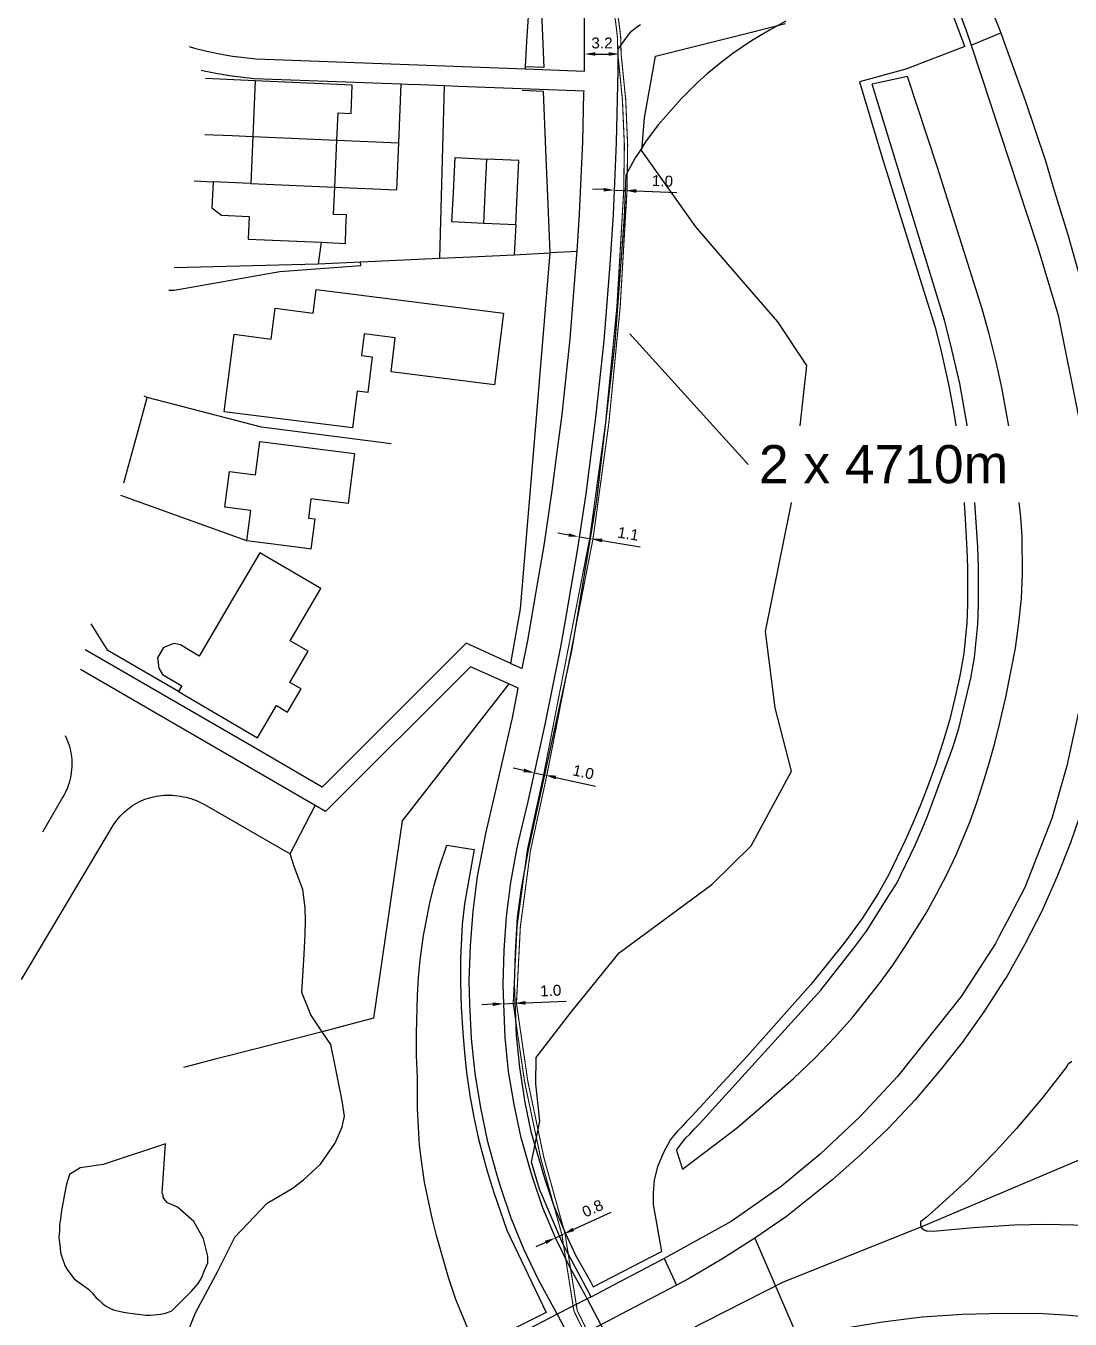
# Model space of a CAD drawing. Header units: millimetres. Extents: x 111502 to 977541, y 8702 to 1044108.
# Drawn here: x 489544 to 489639.7, y 238763.2 to 238881.8 of the extents above; entities that cross this region are included whole.
import ezdxf
from ezdxf import colors
from ezdxf.entities.mleader import LeaderData, LeaderLine
from ezdxf.math import Vec2, Vec3

# ---------------------------------------------------------------- set-up
doc = ezdxf.new("R2010")
doc.units = ezdxf.units.MM
doc.header["$LTSCALE"] = 0.25
doc.linetypes.add('DASHED2', pattern=[9.525, 6.35, -3.175])
for name, color, linetype in [('00 Text', 7, 'Continuous'), ('E HVSS As Laid Dimensions', 30, 'Continuous'), ('E HVSS As Laid HV', 10, 'Continuous'), ('X HVSS Site Background', 8, 'Continuous')]:
    doc.layers.add(name, color=color, linetype=linetype)
doc.styles.add('Arial', font='arial.ttf')
doc.dimstyles.new('HVSS AsLaid', dxfattribs={"dimtxt": 1, "dimasz": 1, "dimexe": 0, "dimexo": 0, "dimgap": 0.5, "dimtad": 1, "dimdec": 1, "dimzin": 1, "dimdsep": 46, "dimtxsty": 'Arial', "dimcen": 0.09, "dimadec": 0, "dimazin": 0, "dimtfac": 1, "dimtdec": 1, "dimtmove": 0, "dimatfit": 3, "dimfxl": 1, "dimtolj": 1, "dimtzin": 0, "dimarcsym": 0})

# ---------------------------------------------------------------- blocks, each defined once
blk = doc.blocks.new('OS MAP 060722')
at = {"layer": 'X HVSS Site Background'}
for points in [[(779.21, -248.47), (784.62, -248.67), (784.62, -248.61), (784.63, -248.47), (784.62, -243.51)], [(812.97, -223.21), (813.42, -224.11), (815.97, -229.41), (817.52, -232.69), (818.47, -234.71), (818.79, -235.46), (820.77, -240.11), (820.92, -240.46), (822.77, -245.16)], [(780.11, -229.51), (780.89, -248.33), (779.22, -248.27)], [(779.22, -248.27), (779.35, -245.97), (779.49, -243.68)], [(819.47, -246.41), (816.27, -237.81)], [(803.07, -244.11), (801.57, -244.91), (799.92, -245.91), (798.22, -247.06), (797.17, -247.86), (795.87, -248.91), (794.97, -249.71), (793.47, -251.21), (791.37, -253.61), (790.22, -255.16), (789.62, -256.11), (789.27, -256.61), (788.42, -258.21), (788.27, -262.06), (787.42, -273.51), (785.72, -287.96), (783.47, -301.66), (779.42, -320.21), (778.82, -323.61), (778.47, -326.26), (778.27, -329.46), (778.17, -332.41), (778.37, -337.06), (778.67, -340.01), (779.17, -343.21), (779.72, -345.86), (780.97, -350.16), (781.77, -352.61), (782.87, -355.21), (783.82, -357.26), (785.17, -359.61), (785.42, -360.11), (791.67, -356.86)], [(785.23, -361.02), (782.65, -356.17), (780.49, -351.17), (779.77, -348.69), (780.54, -344.92), (780.16, -341.51), (780.19, -339.09), (783.37, -334.96), (787.8, -329.48), (796.29, -323.24), (799.91, -319.68), (803.6, -312.84), (802.1, -307.04), (801.22, -300.03), (802.43, -293.99), (803.86, -286.89), (804.34, -281.73), (805.01, -275.66), (802.35, -271.67), (797.82, -266.44), (794.83, -262.94), (789.88, -255.98), (790.11, -252.96), (791.12, -247.31), (799.55, -245.19), (803.03, -244.31)], [(817.6, -239.68), (817.82, -240.21), (819.57, -244.86), (820.07, -246.31)], [(784.87, -361.21), (784.72, -360.91), (783.27, -358.31), (781.97, -355.61), (780.82, -352.86), (779.87, -350.06), (779.67, -349.46), (778.82, -346.46), (778.17, -343.41), (777.67, -340.36), (777.37, -337.26), (777.22, -334.16), (777.17, -332.41), (777.27, -329.26), (777.47, -326.16), (777.87, -323.06), (778.42, -320.01), (778.57, -319.31), (779.47, -315.61), (781.02, -308.56), (782.47, -301.46), (782.82, -299.41), (783.97, -292.61), (784.77, -287.41), (785.67, -280.41), (786.42, -273.41), (786.97, -266.41), (787.27, -261.81), (787.57, -255.21), (787.72, -248.61), (787.72, -246.66), (788.57, -245.46), (788.92, -245.01), (789.42, -244.61), (789.77, -244.41)], [(820.07, -246.31), (822.77, -245.16)], [(822.77, -245.16), (823.02, -245.86), (825.02, -251.36), (826.87, -256.91), (827.67, -259.61), (828.87, -263.56), (830.02, -267.56), (831.02, -271.56), (831.92, -275.56), (832.57, -279.26), (833.07, -282.71), (833.47, -286.21), (833.72, -289.66), (833.82, -293.16), (833.77, -296.66), (833.77, -297.21), (833.47, -300.66), (833.07, -304.11), (832.47, -307.51), (831.9, -310.11)], [(748.41, -246.43), (748.88, -246.57), (750.03, -246.86), (751.19, -247.1), (752.36, -247.3), (754.55, -247.55), (779.21, -248.47)], [(819.47, -246.41), (814.07, -248.51), (809.82, -249.66), (811.87, -256.51), (815.37, -267.76), (816.07, -269.91), (816.72, -272.06), (817.27, -274.21), (818.02, -277.51), (818.47, -280.01), (818.87, -282.56), (819.17, -285.11), (819.47, -289.16), (819.57, -290.86), (819.67, -292.51), (819.72, -294.21), (819.72, -297.56), (819.67, -299.26), (819.37, -302.06), (819.02, -304.11), (818.57, -306.16), (818.07, -308.21), (817.47, -310.21), (816.82, -312.21), (816.02, -314.36), (815.37, -316.01), (814.72, -317.61), (814.02, -319.21), (812.52, -322.31), (811.52, -324.06), (810.07, -326.36), (808.47, -328.51), (805.37, -332.41), (799.52, -338.96), (794.42, -344.51), (793.97, -344.96), (793.57, -345.41), (793.12, -345.86), (792.52, -346.61), (792.22, -347.11), (791.92, -347.66), (791.67, -348.21), (791.32, -349.11), (791.02, -350.31), (790.92, -351.51), (790.92, -352.56), (791.67, -356.86)], [(820.07, -246.31), (826.15, -264.75), (828.03, -271.05), (829.91, -280.48), (830.08, -281.34), (830.15, -281.92), (830.72, -286.89), (831.04, -292.46), (830.62, -302.45), (830.37, -304.16), (830.03, -306.49), (829.89, -307.43), (828.83, -312.35), (827.44, -317.18), (824.96, -323.5), (823.56, -326.2), (822.6, -328.04), (822.29, -328.63), (819.15, -333.5), (813.32, -340.83), (809.88, -344.5), (806.23, -347.96), (802.64, -350.9)], [(749.51, -248.58), (749.62, -248.61), (750.85, -248.87), (752.11, -249.09), (754.35, -249.34), (767.8, -249.84)], [(779.21, -248.47), (779.22, -248.27)], [(754.46, -249.57), (749.91, -249.36)], [(754.46, -249.57), (754.23, -254.66)], [(761.93, -255), (762.04, -252.51), (763.24, -252.56), (763.35, -249.96), (754.46, -249.57)], [(767.8, -249.84), (767.58, -255.25)], [(767.8, -249.84), (768.4, -249.86), (769.6, -249.91), (771.76, -249.99)], [(771.76, -249.99), (771.35, -265.82)], [(771.76, -249.99), (773.07, -250.04), (784.58, -250.47)], [(793.07, -347.61), (793.62, -349.31), (796.52, -347.11), (798.67, -345.46), (800.72, -343.71), (803.77, -341.01), (805.72, -339.16), (807.57, -337.21), (809.17, -335.41), (810.47, -333.81), (811.72, -332.21), (812.87, -330.61), (814.02, -328.91), (815.92, -325.86), (816.87, -324.11), (817.82, -322.31), (818.67, -320.51), (819.92, -317.51), (820.57, -315.71), (821.17, -313.91), (821.72, -312.11), (822.22, -310.26), (822.67, -308.41), (823.22, -306.06), (824.12, -301.56), (824.42, -299.26), (824.67, -297.01), (824.77, -294.71), (824.72, -291.36), (824.62, -289.56), (824.22, -285.96), (823.97, -284.21), (823.72, -282.41), (822.87, -277.66), (822.32, -275.21), (821.72, -272.76), (821.02, -270.36), (816.97, -257.51), (814.22, -249.16), (810.97, -249.86)], [(793.07, -347.61), (793.22, -347.36), (793.92, -346.46), (794.27, -346.11), (794.67, -345.66), (795.12, -345.21), (806.27, -332.91), (809.27, -329.11), (810.47, -327.51), (812.57, -324.16), (813.22, -323.16), (814.92, -319.61), (815.62, -318.01), (816.07, -316.96), (818.37, -310.66), (818.97, -308.81), (820.02, -304.31), (820.37, -302.41), (820.67, -299.36), (820.72, -297.56), (820.72, -294.21), (820.67, -292.31), (820.17, -285.01), (819.87, -282.16), (819.02, -277.31), (818.17, -273.66), (817.62, -271.51), (810.97, -249.86)], [(781.47, -265.34), (781.26, -260.17), (781.08, -255.85), (780.86, -250.53), (778.91, -250.46)], [(783.94, -265.22), (784.17, -261.76), (784.47, -255.16), (784.57, -250.67), (784.58, -250.47)], [(749.85, -254.47), (752.33, -254.57)], [(752.33, -254.57), (754.23, -254.66)], [(754.23, -254.66), (754.04, -258.97)], [(754.23, -254.66), (761.93, -255)], [(761.74, -259.31), (761.93, -255)], [(761.93, -255), (767.58, -255.25)], [(767.58, -255.25), (767.41, -259.56)], [(775.4, -262.63), (772.48, -262.49), (772.61, -259.79), (772.76, -256.6)], [(772.76, -256.6), (775.68, -256.74)], [(775.4, -262.63), (775.53, -259.92), (775.68, -256.74)], [(778.32, -262.77), (778.45, -260.05), (778.6, -256.88), (775.68, -256.74)], [(748.85, -258.74), (750.59, -258.82)], [(750.59, -258.82), (750.49, -261.2), (751.37, -261.88), (753.91, -261.99), (753.82, -264.07), (760.51, -264.36)], [(754.04, -258.97), (750.59, -258.82)], [(754.04, -258.97), (761.74, -259.31)], [(762.82, -261.86), (761.63, -261.81), (761.74, -259.31)], [(761.74, -259.31), (767.41, -259.56)], [(762.77, -263.06), (762.82, -261.86)], [(760.51, -264.36), (762.71, -264.46), (762.77, -263.06)], [(778.32, -262.77), (775.4, -262.63)], [(778.32, -262.77), (778.17, -265.5)], [(760.51, -264.36), (760.22, -266.35)], [(771.35, -265.82), (774.21, -265.69), (778.17, -265.5)], [(777.89, -302.96), (778.92, -303.43), (779.42, -300.86), (779.77, -298.91), (780.44, -294.96), (780.92, -292.16), (781.67, -287.11), (781.98, -284.77), (781.98, -284.74), (782.57, -280.16), (783.32, -273.21), (783.87, -266.21), (783.94, -265.22)], [(777.89, -302.96), (778.76, -297.97), (779.88, -284.5), (781.47, -265.34)], [(778.17, -265.5), (781.47, -265.34)], [(783.94, -265.22), (781.47, -265.34)], [(746.53, -268.74), (747.04, -268.76), (756.7, -267.04), (764.13, -266.48)], [(747.01, -266.67), (760.22, -266.35)], [(760.22, -266.35), (764.11, -266.17)], [(764.11, -266.17), (771.35, -265.82)], [(764.13, -266.48), (764.11, -266.17)], [(776.37, -277.44), (766.9, -276.24), (767.29, -273.12), (764.44, -272.76), (764.19, -274.73), (765.18, -274.86), (764.77, -278.13), (763.78, -278.01), (763.36, -281.38), (755.02, -280.33), (751.61, -279.9), (752.51, -272.8), (755.92, -273.23), (756.27, -270.41), (759.77, -270.85), (760.04, -268.7), (763.2, -269.1), (777.2, -270.87), (776.37, -277.44)], [(744.56, -278.6), (744.27, -278.47)], [(365.27, -554.91), (386.07, -548.46), (389.12, -547.46), (395.77, -545.31), (406.77, -541.71), (427.37, -534.71), (447.87, -527.36), (483.27, -513.91), (502.72, -506.26), (540.62, -490.46), (559.72, -482.01), (594.17, -465.91), (652.07, -438.11), (689.42, -418.51), (760.72, -381.11), (802.87, -359.66), (815.47, -354.61), (833.12, -347.11), (871.67, -328.08), (909.45, -307.49), (931.13, -296.21), (946.27, -289.06), (969.73, -279.07)], [(742.42, -286.4), (744.09, -280.3), (744.56, -278.6)], [(766.9, -282.84), (759.56, -281.9), (755.03, -281.32), (744.56, -278.6)], [(753.69, -291.73), (754.05, -288.96), (751.67, -288.65), (752.09, -285.38), (754.47, -285.68), (754.86, -282.61), (763.56, -283.73), (762.98, -288.32), (759.55, -287.88), (759.33, -289.64), (759.92, -289.71), (759.56, -292.48), (758.97, -292.41), (753.69, -291.73)], [(753.69, -291.73), (742.15, -287.58)], [(747.41, -305.55), (754.65, -309.78), (756.39, -306.81), (757.42, -307.42), (758.66, -305.31), (757.63, -304.7), (759.3, -301.85), (757.66, -300.89), (760.46, -296.11), (754.86, -292.84), (752.07, -297.61), (749.32, -302.3), (747.6, -301.26), (746.99, -301.14), (746.06, -301.5), (745.51, -302.45), (745.61, -303.39), (745.97, -303.98), (747.73, -305.01), (747.41, -305.55)], [(747.41, -305.55), (740.94, -301.77), (739.41, -299.34)], [(754.35, -310.67), (738.93, -301.74), (738.87, -301.7)], [(777.89, -302.96), (773.77, -301.12), (760.6, -314.3), (754.35, -310.67)], [(777.7, -304.85), (774.17, -303.27), (760.89, -316.55), (759.94, -316)], [(759.94, -316), (738.44, -303.53)], [(777.7, -304.85), (767.93, -317.39), (765.3, -335.47), (760.58, -336.72)], [(782.12, -362.61), (781.87, -362.16), (780.42, -359.46), (779.07, -356.66), (777.92, -353.81), (776.92, -350.91), (776.62, -349.91), (775.77, -346.81), (775.12, -343.71), (774.62, -340.56), (774.27, -337.36), (774.12, -334.16), (774.07, -332.06), (774.17, -328.86), (774.42, -325.66), (774.82, -322.51), (775.42, -319.36), (775.51, -318.89), (775.57, -318.56), (776.42, -315.01), (778.02, -307.96), (778.56, -305.24), (777.7, -304.85)], [(737.03, -309.57), (737.17, -309.85), (737.26, -310.09), (737.42, -310.55), (737.48, -310.79), (737.53, -311.03), (737.58, -311.28), (737.61, -311.52), (737.64, -311.77), (737.65, -312.02), (737.64, -312.45), (737.63, -312.7), (737.6, -312.95), (737.52, -313.43), (737.46, -313.68), (737.4, -313.91), (737.32, -314.15), (737.24, -314.38), (737.04, -314.84), (736.92, -315.06), (736.8, -315.27), (734.97, -318.43)], [(831.9, -310.11), (831.72, -310.91), (831.22, -312.96), (830.27, -316.21), (829.17, -319.41), (827.92, -322.56), (826.52, -325.66), (824.97, -328.71), (823.32, -331.66), (823.12, -331.96), (821.22, -334.91), (819.22, -337.71), (817.22, -340.26), (814.92, -342.96), (812.47, -345.56), (809.92, -348.01), (807.27, -350.36), (804.52, -352.56), (803.12, -353.66), (800.22, -355.66)], [(733.03, -331.93), (741.46, -317.76), (741.61, -317.54), (741.76, -317.34), (742.08, -316.96), (742.26, -316.78), (742.44, -316.61), (742.62, -316.45), (742.81, -316.29), (743.01, -316.14), (743.22, -316), (743.43, -315.87), (743.64, -315.75), (743.86, -315.63), (744.2, -315.48), (744.43, -315.39), (744.66, -315.32), (744.9, -315.25), (745.14, -315.19), (745.38, -315.14), (745.63, -315.1), (745.87, -315.07), (746.12, -315.05), (746.87, -315.05), (747.12, -315.07), (747.36, -315.1), (747.61, -315.13), (747.85, -315.18), (748.1, -315.23), (748.55, -315.35), (748.8, -315.44), (749.06, -315.54), (749.56, -315.76), (749.8, -315.89), (757.64, -320.43)], [(757.64, -320.43), (759.94, -316)], [(774.67, -365.71), (772.82, -361.26), (772.17, -359.26), (771.07, -355.41), (770.67, -353.81), (769.97, -350.51), (769.72, -348.76), (769.52, -347.11), (769.42, -345.46), (769.32, -343.76), (769.32, -340.91), (769.22, -338.91), (769.22, -336.91), (769.32, -333.36), (769.42, -331.76), (769.57, -330.16), (769.87, -327.91), (770.17, -326.36), (770.47, -324.76), (770.87, -323.21), (771.32, -321.71), (772.02, -319.61)], [(772.02, -319.61), (774.52, -320.01), (773.62, -325.01), (773.42, -326.91), (773.27, -330.01), (773.27, -332.21), (773.32, -334.46), (773.47, -336.81), (773.62, -338.66), (773.82, -340.46), (774.12, -342.56), (774.47, -344.56), (774.92, -346.56), (775.72, -349.51), (776.32, -351.46), (777.52, -354.91), (781.12, -362.46), (774.67, -365.71)], [(760.58, -336.72), (759.54, -335.17), (758.72, -333.12), (758.93, -329.63), (759.04, -327.78), (759.06, -326.53), (759.02, -325.36), (758.8, -323.68), (758.01, -321.59), (757.64, -320.43)], [(747.19, -367.02), (748.98, -362.49), (751.02, -358.66), (752.57, -355.55), (755.54, -352.43), (757.84, -351.11), (758.89, -350.31), (760.44, -348.87), (761.74, -346.97), (762.06, -346.3), (762.42, -345.43), (762.63, -344.46), (762.41, -343.07), (761.84, -340.16), (761.38, -337.89), (760.58, -336.72)], [(760.58, -336.72), (754.55, -338.3), (750.79, -339.25), (747.88, -340.01)], [(829.27, -339.46), (828.97, -339.66), (828.87, -339.76), (828.82, -339.91), (826.57, -342.81), (824.22, -345.61), (822.32, -347.66), (819.77, -350.26), (817.07, -352.76), (815.92, -353.76), (815.42, -354.16), (815.42, -354.46), (815.47, -354.61), (815.57, -354.76), (815.67, -354.81), (815.82, -354.91), (815.92, -354.96), (816.07, -354.96), (816.57, -355.01), (820.27, -354.66), (823.97, -354.41), (826.97, -354.36), (830.72, -354.46)], [(737.42, -349.81), (737.17, -350.71), (736.97, -351.61), (736.67, -353.31), (736.62, -353.86), (736.52, -354.41), (736.52, -354.96), (736.47, -355.56), (736.57, -356.56), (736.62, -356.96), (736.72, -357.36), (737.02, -358.16), (737.22, -358.51), (737.47, -358.86), (737.87, -359.36), (738.22, -359.66), (738.62, -359.91), (739.17, -360.31), (739.52, -360.66), (739.87, -361.11), (740.17, -361.36), (740.42, -361.61), (740.72, -361.86), (741.12, -362.06), (741.47, -362.21), (741.82, -362.31), (742.52, -362.46), (744.42, -362.71), (744.87, -362.71), (745.77, -362.61), (746.22, -362.51), (746.82, -362.31), (748.62, -360.51), (749.22, -359.81), (749.52, -359.31), (749.77, -358.66), (750.12, -357.91), (750.12, -357.31), (749.72, -355.71), (748.82, -354.11), (747.32, -352.81), (746.42, -352.41), (746.22, -352.21), (746.02, -351.91), (746.02, -351.71), (745.92, -351.51), (746.22, -347.01), (740.52, -348.91), (738.42, -349.21), (737.42, -349.81)], [(802.64, -350.9), (802.35, -351.14), (798.07, -354.11), (791.92, -357.5)], [(800.22, -355.66), (797.22, -357.56), (794.17, -359.36), (793.07, -359.96)], [(800.22, -355.66), (804.2, -364.84)], [(785.23, -361.02), (787.82, -359.66), (791.55, -357.7), (791.92, -357.5)], [(791.92, -357.5), (793.07, -359.96)], [(793.07, -359.96), (786.12, -363.58), (783.38, -365.01), (776.27, -368.71)], [(784.87, -361.21), (782.12, -362.61)], [(785.23, -361.02), (784.87, -361.21)], [(784.87, -361.21), (790.37, -371.66)], [(782.12, -362.61), (780.12, -363.66), (774.92, -366.36)], [(782.12, -362.61), (787.57, -373.01)], [(804.2, -364.84), (805.47, -364.51), (808.97, -363.81), (811.92, -363.31), (815.57, -362.86), (819.27, -362.61), (822.97, -362.51), (826.62, -362.56), (828.67, -362.66), (833.32, -363.11), (838.02, -363.81), (842.62, -364.76), (849.56, -366.29), (852.41, -367.1), (855.21, -368.06), (857.95, -369.16), (860.64, -370.41), (862.13, -371.21)]]:
    blk.add_lwpolyline(points, dxfattribs=at)
blk = doc.blocks.new('*D1623')
at = {"layer": 'Defpoints', "color": 0, "transparency": 16777216}
for p in [(489592.55, 238770.7), (489593.28, 238771.04), (489593.28, 238771.04)]:
    blk.add_point(p, dxfattribs=at)
at = {"layer": 'E HVSS As Laid Dimensions', "color": 0, "lineweight": -2, "transparency": 16777216}
for p, q in [((489594.18, 238771.46), (489597.65, 238773.06)), ((489591.64, 238770.28), (489590.74, 238769.86)), ((489592.55, 238770.7), (489593.28, 238771.04))]:
    blk.add_line(p, q, dxfattribs=at)
at = {"layer": 'E HVSS As Laid Dimensions', "color": 0, "transparency": 16777216}
for points in [[(489594.11, 238771.61), (489594.25, 238771.31), (489593.28, 238771.04)], [(489591.57, 238770.43), (489591.71, 238770.13), (489592.55, 238770.7)]]:
    blk.add_solid(points, dxfattribs=at)
at = {"layer": 'E HVSS As Laid Dimensions', "color": 0, "transparency": 16777216, "insert": (489595.95, 238773.39), "char_height": 1, "attachment_point": 5, "rotation": 24.8637, "style": 'Arial'}
blk.add_mtext('\\A1;0.8', dxfattribs=at)
blk = doc.blocks.new('*D1624')
at = {"layer": 'Defpoints', "color": 0, "transparency": 16777216}
for p in [(489587.8, 238792.15), (489588.8, 238792.19), (489588.8, 238792.19)]:
    blk.add_point(p, dxfattribs=at)
at = {"layer": 'E HVSS As Laid Dimensions', "color": 0, "lineweight": -2, "transparency": 16777216}
for p, q in [((489586.8, 238792.11), (489585.8, 238792.06)), ((489587.8, 238792.15), (489588.8, 238792.19)), ((489589.8, 238792.24), (489593.52, 238792.4))]:
    blk.add_line(p, q, dxfattribs=at)
at = {"layer": 'E HVSS As Laid Dimensions', "color": 0, "transparency": 16777216}
for points in [[(489586.79, 238792.27), (489586.81, 238791.94), (489587.8, 238792.15)], [(489589.79, 238792.4), (489589.81, 238792.07), (489588.8, 238792.19)]]:
    blk.add_solid(points, dxfattribs=at)
at = {"layer": 'E HVSS As Laid Dimensions', "color": 0, "transparency": 16777216, "insert": (489592.11, 238793.35), "char_height": 1, "attachment_point": 5, "rotation": 2.4628, "style": 'Arial'}
blk.add_mtext('\\A1;1.0', dxfattribs=at)
blk = doc.blocks.new('*D1625')
at = {"layer": 'Defpoints', "color": 0, "transparency": 16777216}
for p in [(489590.63, 238813.32), (489591.6, 238813.11), (489591.6, 238813.11)]:
    blk.add_point(p, dxfattribs=at)
at = {"layer": 'E HVSS As Laid Dimensions', "color": 0, "lineweight": -2, "transparency": 16777216}
for p, q in [((489589.65, 238813.53), (489588.67, 238813.75)), ((489590.63, 238813.32), (489591.6, 238813.11)), ((489592.58, 238812.89), (489596.22, 238812.1))]:
    blk.add_line(p, q, dxfattribs=at)
at = {"layer": 'E HVSS As Laid Dimensions', "color": 0, "transparency": 16777216}
for points in [[(489589.68, 238813.7), (489589.61, 238813.37), (489590.63, 238813.32)], [(489592.62, 238813.06), (489592.54, 238812.73), (489591.6, 238813.11)]]:
    blk.add_solid(points, dxfattribs=at)
at = {"layer": 'E HVSS As Laid Dimensions', "color": 0, "transparency": 16777216, "insert": (489595.1, 238813.38), "char_height": 1, "attachment_point": 5, "rotation": 347.6839, "style": 'Arial'}
blk.add_mtext('\\A1;1.0', dxfattribs=at)
blk = doc.blocks.new('*D1626')
at = {"layer": 'Defpoints', "color": 0, "transparency": 16777216}
for p in [(489594.74, 238834.95), (489595.83, 238834.77), (489595.83, 238834.77)]:
    blk.add_point(p, dxfattribs=at)
at = {"layer": 'E HVSS As Laid Dimensions', "color": 0, "lineweight": -2, "transparency": 16777216}
for p, q in [((489593.76, 238835.11), (489592.77, 238835.27)), ((489594.74, 238834.95), (489595.83, 238834.77)), ((489596.81, 238834.61), (489600.3, 238834.03))]:
    blk.add_line(p, q, dxfattribs=at)
at = {"layer": 'E HVSS As Laid Dimensions', "color": 0, "transparency": 16777216}
for points in [[(489593.78, 238835.27), (489593.73, 238834.95), (489594.74, 238834.95)], [(489596.84, 238834.77), (489596.79, 238834.44), (489595.83, 238834.77)]]:
    blk.add_solid(points, dxfattribs=at)
at = {"layer": 'E HVSS As Laid Dimensions', "color": 0, "transparency": 16777216, "insert": (489599.21, 238835.23), "char_height": 1, "attachment_point": 5, "rotation": 350.6734, "style": 'Arial'}
blk.add_mtext('\\A1;1.1', dxfattribs=at)
blk = doc.blocks.new('*D1627')
at = {"layer": 'Defpoints', "color": 0, "transparency": 16777216}
for p in [(489597.95, 238866.73), (489598.95, 238866.69), (489598.95, 238866.69)]:
    blk.add_point(p, dxfattribs=at)
at = {"layer": 'E HVSS As Laid Dimensions', "color": 0, "lineweight": -2, "transparency": 16777216}
for p, q in [((489596.95, 238866.77), (489595.95, 238866.81)), ((489597.95, 238866.73), (489598.95, 238866.69)), ((489599.95, 238866.65), (489603.67, 238866.5))]:
    blk.add_line(p, q, dxfattribs=at)
at = {"layer": 'E HVSS As Laid Dimensions', "color": 0, "transparency": 16777216}
for points in [[(489596.96, 238866.93), (489596.95, 238866.6), (489597.95, 238866.73)], [(489599.96, 238866.82), (489599.94, 238866.48), (489598.95, 238866.69)]]:
    blk.add_solid(points, dxfattribs=at)
at = {"layer": 'E HVSS As Laid Dimensions', "color": 0, "transparency": 16777216, "insert": (489602.35, 238867.57), "char_height": 1, "attachment_point": 5, "rotation": 357.7688, "style": 'Arial'}
blk.add_mtext('\\A1;1.0', dxfattribs=at)
blk = doc.blocks.new('*D1628')
at = {"layer": 'Defpoints', "color": 0, "transparency": 16777216}
for p in [(489595.21, 238879.2), (489598.41, 238879.2), (489598.41, 238879.2)]:
    blk.add_point(p, dxfattribs=at)
at = {"layer": 'E HVSS As Laid Dimensions', "color": 0, "lineweight": -2, "transparency": 16777216}
blk.add_line((489596.21, 238879.2), (489597.41, 238879.2), dxfattribs=at)
at = {"layer": 'E HVSS As Laid Dimensions', "color": 0, "transparency": 16777216}
for points in [[(489596.21, 238879.37), (489596.21, 238879.04), (489595.21, 238879.2)], [(489597.41, 238879.37), (489597.41, 238879.04), (489598.41, 238879.2)]]:
    blk.add_solid(points, dxfattribs=at)
at = {"layer": 'E HVSS As Laid Dimensions', "color": 0, "transparency": 16777216, "insert": (489596.81, 238880.21), "char_height": 1, "attachment_point": 5, "style": 'Arial'}
blk.add_mtext('\\A1;3.2', dxfattribs=at)
blk = doc.blocks.new('_None')

msp = doc.modelspace()

# ---------------------------------------------------------------- linework, layer by layer
at = {"lineweight": 0}
msp.add_circle((488727.82, 239008.33), 11388.42, dxfattribs=at)
at = {"layer": 'E HVSS As Laid HV', "linetype": 'DASHED2', "lineweight": 0, "flags": 128}
for points in [[(488049.85, 238361.02, 0.1, 0.1, 0.043292), (488055.85, 238356.46, 0.1, 0.1, 0.249429), (488065.34, 238357.03, 0.1, 0.1, -0.12676), (488071.38, 238359.34, 0.1, 0.1, 0), (488082.16, 238361.79, 0.1, 0.1, 0.073615), (488100.17, 238368.51, 0.1, 0.1, 0), (488104.21, 238370.57, 0.1, 0.1, -0.125377), (488106.89, 238371.25, 0.1, 0.1, 0.140227), (488109.58, 238371.64, 0.1, 0.1, -0.055552), (488120.71, 238376.61, 0.1, 0.1, -0.03367), (488143.51, 238381.21, 0.1, 0.1, 0), (488185.48, 238388.09, 0.1, 0.1, 0), (488205.47, 238391.37, 0.1, 0.1, 0), (488227.58, 238394.9, 0.1, 0.1, 0), (488242.52, 238397.22, 0.1, 0.1, 0.044719), (488268.73, 238403.64, 0.1, 0.1, 0.028304), (488299.33, 238416.07, 0.1, 0.1, -0.027034), (488335.25, 238429.66, 0.1, 0.1, -0.034397), (488384.74, 238437.84, 0.1, 0.1, 0), (488429.8, 238443.46, 0.1, 0.1, 0), (488477.01, 238448.67, 0.1, 0.1, 0), (488506.34, 238451.72, 0.1, 0.1, -0.044149), (488529.62, 238451.53, 0.1, 0.1, -0.127565), (488563.16, 238437.32, 0.1, 0.1, -0.080259), (488582.78, 238415.29, 0.1, 0.1, -0.002449), (488588.66, 238405.45, 0.1, 0.1, 0.217389), (488600.8, 238397.35, 0.1, 0.1, 0.086441), (488616.6, 238399.34, 0.1, 0.1, 0), (488627.95, 238402, 0.1, 0.1, 0), (488631.4, 238402.98, 0.1, 0.1, 0), (488646.35, 238407.49, 0.1, 0.1, 0), (488658.59, 238411.38, 0.1, 0.1, 0.051422), (488672.85, 238417.51, 0.1, 0.1, 0.113478), (488681.51, 238426.85, 0.1, 0.1, 0.125867), (488686.78, 238443.08, 0.1, 0.1, -0.336809), (488688, 238444.36, 0.1, 0.1, 0), (488693.36, 238444.82, 0.1, 0.1, 0), (488708.54, 238446.1, 0.1, 0.1, 0.084786), (488731.8, 238452.7, 0.1, 0.1, 0.047226), (488745.23, 238462.25, 0.1, 0.1, 0), (488760.22, 238467.87, 0.1, 0.1, 0.158284), (488761.41, 238468.98, 0.1, 0.1, -0.065128), (488766.61, 238472.66, 0.1, 0.1, -0.103015), (488776.98, 238474.94, 0.1, 0.1, -0.031939), (488809.75, 238477.25, 0.1, 0.1, -0.050483), (488838.51, 238474.38, 0.1, 0.1, -0.067758), (488842.86, 238471.99, 0.1, 0.1, 0.080177), (488858.21, 238467.41, 0.1, 0.1, 0.060601), (488901.26, 238467.09, 0.1, 0.1, 0), (488911.18, 238468.82, 0.1, 0.1, 0.049707), (488942.45, 238479.06, 0.1, 0.1, 0.013298), (488964.18, 238490.44, 0.1, 0.1, -0.022655), (488978.74, 238497.39, 0.1, 0.1, 0.196232), (488980.14, 238498.97, 0.1, 0.1, -0.253489), (488982.13, 238501.17, 0.1, 0.1, 0), (488987.85, 238502.85, 0.1, 0.1, -0.016852), (489028.65, 238511.53, 0.1, 0.1, 0), (489064.68, 238519.37, 0.1, 0.1, 0), (489092.6, 238525.94, 0.1, 0.1, 0), (489110.62, 238530.22, 0.1, 0.1, -0.168964), (489113.8, 238529.89, 0.1, 0.1, 0.155476), (489117.28, 238529.55, 0.1, 0.1, -0.044111), (489125.18, 238530.67, 0.1, 0.1, -0.065922), (489143.9, 238528.42, 0.1, 0.1, 0.123292), (489167.74, 238528.23, 0.1, 0.1, 0), (489177.87, 238530.79, 0.1, 0.1, 0.111936), (489198.83, 238544.03, 0.1, 0.1, -0.120963), (489214.56, 238557.05, 0.1, 0.1, -0.063814), (489237.49, 238563.51, 0.1, 0.1, -0.04178), (489258.82, 238564.44, 0.1, 0.1, 0.048643), (489279.28, 238566.29, 0.1, 0.1, 0.064939), (489307.78, 238576.11, 0.1, 0.1, 0.053659), (489329.53, 238588.55, 0.1, 0.1, 0), (489351.03, 238605.07, 0.1, 0.1, 0.156242), (489352.91, 238608.36, 0.1, 0.1, -0.231021), (489354.62, 238611.15, 0.1, 0.1, 0), (489363.78, 238616.2, 0.1, 0.1, 0), (489402.16, 238633.68, 0.1, 0.1, 0), (489449.01, 238656.56, 0.1, 0.1, 0), (489479.46, 238672.61, 0.1, 0.1, 0), (489499.38, 238683.44, 0.1, 0.1, 0), (489523.44, 238697.17, 0.1, 0.1, -0.050111), (489544.38, 238705.31, 0.1, 0.1, -0.210516), (489546.71, 238704.83, 0.1, 0.1, 0.12699), (489550.26, 238704.55, 0.1, 0.1, 0), (489562.86, 238706.37, 0.1, 0.1, 0.051967), (489592.85, 238713.33, 0.1, 0.1, 0.039736), (489612.67, 238723.9, 0.1, 0.1, 0.361899), (489612.77, 238731.59, 0.1, 0.1, -0.0428), (489604.8, 238743.89, 0.1, 0.1, 0), (489596.89, 238759.27, 0.1, 0.1, 0), (489594.54, 238764.02, 0.1, 0.1, 0), (489593.42, 238771.07, 0.1, 0.1, -0.047395), (489588.97, 238792.2, 0.1, 0.1, -0.061151), (489591.75, 238813.07, 0.1, 0.1, 0), (489595.98, 238834.74, 0.1, 0.1, 0.029056), (489599.1, 238866.68, 0.1, 0.1, 0.042858), (489598.56, 238879.21, 0.1, 0.1, 0.096718), (489597.5, 238885.39, 0.1, 0.1, -0.085047), (489596.76, 238891.13, 0.1, 0.1, 0.025248), (489594.56, 238918.33, 0.1, 0.1, 0.02521), (489591.84, 238934.92, 0.1, 0.1, 0.025218), (489581.22, 238973.22, 0.1, 0.1, 0.025213), (489565.46, 239002.07, 0.1, 0.1, 0.025205), (489546.57, 239036.34, 0.1, 0.1, 0), (489544.96, 239039.08, 0.1, 0.1, 0.194566), (489543.81, 239040.19, 0.1, 0.1, -0.145758), (489542.41, 239040.99, 0.1, 0.1, 0), (489537.48, 239049.1, 0.1, 0.1, 0), (489519.68, 239080.29, 0.1, 0.1, 0), (489507.11, 239101.87, 0.1, 0.1, 0), (489499.11, 239115.39, 0.1, 0.1, 0), (489490.47, 239133.02, 0.1, 0.1, 0), (489471.33, 239163.83, 0.1, 0.1, 0.055115), (489460.23, 239181, 0.1, 0.1, 0), (489453.38, 239190.45, 0.1, 0.1, 0.108248), (489437.19, 239204.77, 0.1, 0.1, 0.054478), (489419.75, 239213.02, 0.1, 0.1, -0.118377), (489406.27, 239222.88, 0.1, 0.1, -0.097572), (489404.24, 239227.84, 0.1, 0.1, 0.101231), (489402.16, 239232.92, 0.1, 0.1, 0), (489400.41, 239235.05, 0.1, 0.1, 0.070019), (489396.51, 239240.09, 0.1, 0.1, -0.114252), (489392.53, 239245.39, 0.1, 0.1, -0.087192), (489389.88, 239255.92, 0.1, 0.1, 0.121054), (489386.88, 239268.63, 0.1, 0.1, 0), (489381.75, 239277.65, 0.1, 0.1, 0.076698), (489372.45, 239289.31, 0.1, 0.1, 0.012905), (489361.73, 239299.59, 0.1, 0.1, 0), (489343.52, 239317.12, 0.1, 0.1, 0), (489327.34, 239331.64, 0.1, 0.1, 0), (489306.92, 239348.75, 0.1, 0.1, 0), (489285.69, 239365.47, 0.1, 0.1, 0), (489268.57, 239378, 0.1, 0.1, 0), (489253.71, 239388.34, 0.1, 0.1, 0), (489242.89, 239395.37, 0.1, 0.1, 0), (489223.37, 239407.42, 0.1, 0.1, 0.016988), (489205.19, 239419.3, 0.1, 0.1, 0.025408), (489177.73, 239434.18, 0.1, 0.1, 0.030045), (489164.41, 239438.69, 0.1, 0.1, -0.057176), (489150.03, 239445.16, 0.1, 0.1, -0.037373), (489141.44, 239451.21, 0.1, 0.1, 0.04562), (489132.99, 239455.68, 0.1, 0.1, 0), (489119.04, 239462.12, 0.1, 0.1, 0), (489087.45, 239474.35, 0.1, 0.1, 0), (489025.8, 239496.68, 0.1, 0.1, 0), (489006.21, 239504.02, 0.1, 0.1, 0.132612), (488975.41, 239504.8, 0.1, 0.1, -0.212231), (488951.2, 239510.67, 0.1, 0.1, 0.043695), (488943.77, 239517.74, 0.1, 0.1, 0.073111), (488938.41, 239520.89, 0.1, 0.1, -0.136067), (488930.43, 239528.17, 0.1, 0.1, 0.125496), (488912.91, 239547.6, 0.1, 0.1, 0), (488879.42, 239567.37, 0.1, 0.1, 0), (488857.94, 239581.18, 0.1, 0.1, 0), (488850.02, 239586.68, 0.1, 0.1, 0), (488844.68, 239590.64, 0.1, 0.1, 0), (488820.98, 239607.87, 0.1, 0.1, 0), (488807.42, 239617.84, 0.1, 0.1, 0), (488783.69, 239637.76, 0.1, 0.1, 0.055588), (488773.84, 239643.1, 0.1, 0.1, 0), (488769.47, 239645.13, 0.1, 0.1, 0.102418), (488748.49, 239647.44, 0.1, 0.1, 0.010269), (488739.83, 239646.32, 0.1, 0.1, 0.017149), (488721.17, 239642.71, 0.1, 0.1, 0), (488703.52, 239638.29, 0.1, 0.1, 0), (488684.74, 239633.45, 0.1, 0.1, -0.348232), (488679.83, 239636.65, 0.1, 0.1, 0), (488672.71, 239654.18, 0.1, 0.1, 0), (488665.06, 239672.4, 0.1, 0.1, 0.02461), (488661.23, 239676.83, 0.1, 0.1, -0.098784), (488653.56, 239694.35, 0.1, 0.1, 0), (488649.58, 239710.12, 0.1, 0.1, -0.152415), (488652.39, 239736.71, 0.1, 0.1, -0.114865), (488665.19, 239753.47, 0.1, 0.1, 0), (488671.19, 239758.28, 0.1, 0.1, 0), (488691.64, 239774.48, 0.1, 0.1, 0), (488702.05, 239782.38, 0.1, 0.1, -0.376272), (488709.53, 239781.64, 0.1, 0.1, 0), (488717.14, 239773.86, 0.1, 0.1, 0.098671), (488741.06, 239758.61, 0.1, 0.1, 0.116217), (488770.49, 239757.14, 0.1, 0.1, 0.128766), (488794.57, 239769.23, 0.1, 0.1, 0), (488836.78, 239807.94, 0.1, 0.1, 0.031698), (488855.86, 239830.26, 0.1, 0.1, 0), (488860.55, 239837.2, 0.1, 0.1, 0.031202), (488871.92, 239859.41, 0.1, 0.1, -0.045048), (488875.94, 239864.93, 0.1, 0.1, -0.389021), (488888.07, 239866.08, 0.1, 0.1, 0), (488899.33, 239854.6, 0.1, 0.1, 0), (488913.45, 239843.59, 0.1, 0.1, 0.027841), (488927.62, 239835.21, 0.1, 0.1, 0.088194), (488930.11, 239834.48, 0.1, 0.1, 0.318129), (488938.74, 239839.68, 0.1, 0.1, 0), (488940.4, 239843.92, 0.1, 0.1, -0.032054), (488947.78, 239860.82, 0.1, 0.1, -0.037197), (488956.38, 239875.37, 0.1, 0.1, -0.03843), (488972.34, 239892.52, 0.1, 0.1, 0.137003), (488976.85, 239901.59, 0.1, 0.1, -0.161376), (488977.29, 239902.14, 0.1, 0.1, 0), (488982.99, 239906.9, 0.1, 0.1, 0.21523), (488985.18, 239911.3, 0.1, 0.1, -0.261004), (488988.12, 239915.42, 0.1, 0.1, 0.187052), (488996.14, 239926.23, 0.1, 0.1, 0.042505), (488996.49, 239930.79, 0.1, 0.1, -0.142832), (489002.02, 239950.68, 0.1, 0.1, 0), (489005.8, 239958.18, 0.1, 0.1, 0), (489021.42, 239990.65, 0.1, 0.1, 0), (489030.51, 240012.64, 0.1, 0.1, 0), (489038.79, 240034.31, 0.1, 0.1, 0.012521), (489051.8, 240074.49, 0.1, 0.1, 0), (489059.54, 240100.02, 0.1, 0.1, -0.110114), (489063.24, 240104.92, 0.1, 0.1, 0), (489070.58, 240110.7, 0.1, 0.1, 0.107077), (489074.92, 240117.33, 0.1, 0.1, 0), (489079.82, 240129.38, 0.1, 0.1, 0.11373), (489079.66, 240146.42, 0.1, 0.1, 0.081361), (489074.98, 240156.98, 0.1, 0.1, -0.198321), (489073.44, 240166.24, 0.1, 0.1, 0), (489079.06, 240198.91, 0.1, 0.1, 0), (489085.08, 240242.29, 0.1, 0.1, -0.03024), (489090.29, 240267.72, 0.1, 0.1, -0.040459), (489096.64, 240283.57, 0.1, 0.1, -0.050094), (489111.41, 240306.54, 0.1, 0.1, -0.049248), (489128.07, 240322.85, 0.1, 0.1, -0.02313), (489148.44, 240335.69, 0.1, 0.1, 0), (489158.22, 240339.81, 0.1, 0.1, -0.164254), (489161.9, 240339.68, 0.1, 0.1, 0.047454), (489168.95, 240337.55, 0.1, 0.1, 0.038339), (489182.83, 240334.86, 0.1, 0.1, 0.007658), (489207.17, 240331.98, 0.1, 0.1, 0), (489258.74, 240328.12, 0.1, 0.1, 0.121539), (489278.04, 240331.66, 0.1, 0.1, 0), (489290.08, 240337.65, 0.1, 0.1, -0.095709), (489293.83, 240338.47, 0.1, 0.1, 0), (489321.41, 240337.61, 0.1, 0.1, -0.02822), (489351.71, 240334.75, 0.1, 0.1, 0), (489380.5, 240329.24, 0.1, 0.1, -0.031168), (489392.81, 240326, 0.1, 0.1, 0), (489421.36, 240315.95, 0.1, 0.1, 0), (489433.23, 240310.78, 0.1, 0.1, 0.21112), (489435.97, 240310.9, 0.1, 0.1, 0), (489461.38, 240322.24, 0.1, 0.1, 0.048039), (489480.41, 240334.36, 0.1, 0.1, 0.379008), (489481.43, 240349.32, 0.1, 0.1, 0), (489473.12, 240359.43, 0.1, 0.1, 0), (489464.28, 240371.9, 0.1, 0.1, 0), (489457.35, 240379.76, 0.1, 0.1, -0.186401), (489454.96, 240390.71, 0.1, 0.1, 0), (489456.97, 240401.6, 0.1, 0.1, 0.138043), (489455.74, 240415.17, 0.1, 0.1, 0.069733), (489432.09, 240444.23, 0.1, 0.1, -0.051536), (489411.16, 240468.92, 0.1, 0.1, 0), (489403.19, 240481.87, 0, 0, 0)], [(488050.05, 238361.24, 0.1, 0.1, 0.043174), (488055.99, 238356.72, 0.1, 0.1, 0.248611), (488065.18, 238357.28, 0.1, 0.1, -0.126241), (488071.33, 238359.64, 0.1, 0.1, 0), (488082.1, 238362.09, 0.1, 0.1, 0.07364), (488100.03, 238368.77, 0.1, 0.1, 0), (488104.07, 238370.84, 0.1, 0.1, -0.126099), (488106.91, 238371.55, 0.1, 0.1, 0.140405), (488109.44, 238371.91, 0.1, 0.1, -0.055507), (488120.62, 238376.9, 0.1, 0.1, -0.033672), (488143.47, 238381.5, 0.1, 0.1, 0), (488185.43, 238388.38, 0.1, 0.1, 0), (488205.42, 238391.66, 0.1, 0.1, 0), (488227.54, 238395.2, 0.1, 0.1, 0), (488242.48, 238397.52, 0.1, 0.1, 0.04472), (488268.63, 238403.92, 0.1, 0.1, 0.028307), (488299.21, 238416.34, 0.1, 0.1, -0.027045), (488335.17, 238429.95, 0.1, 0.1, -0.034402), (488384.7, 238438.14, 0.1, 0.1, 0), (488429.76, 238443.76, 0.1, 0.1, 0), (488476.98, 238448.97, 0.1, 0.1, 0), (488506.31, 238452.02, 0.1, 0.1, -0.044201), (488529.67, 238451.82, 0.1, 0.1, -0.12758), (488563.35, 238437.55, 0.1, 0.1, -0.08028), (488583.04, 238415.44, 0.1, 0.1, -0.002449), (488588.92, 238405.61, 0.1, 0.1, 0.217086), (488600.84, 238397.65, 0.1, 0.1, 0.086403), (488616.52, 238399.63, 0.1, 0.1, 0), (488627.87, 238402.29, 0.1, 0.1, 0), (488631.31, 238403.26, 0.1, 0.1, 0), (488646.26, 238407.77, 0.1, 0.1, 0), (488658.5, 238411.67, 0.1, 0.1, 0.05138), (488672.69, 238417.76, 0.1, 0.1, 0.113416), (488681.25, 238427, 0.1, 0.1, 0.125962), (488686.48, 238443.1, 0.1, 0.1, -0.339832), (488687.96, 238444.66, 0.1, 0.1, 0), (488693.34, 238445.12, 0.1, 0.1, 0), (488708.51, 238446.4, 0.1, 0.1, 0.084732), (488731.66, 238452.96, 0.1, 0.1, 0.047347), (488745.07, 238462.51, 0.1, 0.1, 0), (488760.11, 238468.15, 0.1, 0.1, 0.162168), (488761.17, 238469.17, 0.1, 0.1, -0.06573), (488766.48, 238472.93, 0.1, 0.1, -0.102929), (488776.96, 238475.24, 0.1, 0.1, -0.031922), (488809.75, 238477.55, 0.1, 0.1, -0.050528), (488838.6, 238474.67, 0.1, 0.1, -0.067715), (488843.01, 238472.25, 0.1, 0.1, 0.080034), (488858.25, 238467.7, 0.1, 0.1, 0.060588), (488901.21, 238467.39, 0.1, 0.1, 0), (488911.12, 238469.12, 0.1, 0.1, 0.049687), (488942.33, 238479.33, 0.1, 0.1, 0.013296), (488964.03, 238490.71, 0.1, 0.1, -0.022647), (488978.61, 238497.67, 0.1, 0.1, 0.193917), (488979.86, 238499.06, 0.1, 0.1, -0.252862), (488982.04, 238501.45, 0.1, 0.1, 0), (488987.78, 238503.14, 0.1, 0.1, -0.016853), (489028.59, 238511.82, 0.1, 0.1, 0), (489064.61, 238519.66, 0.1, 0.1, 0), (489092.53, 238526.23, 0.1, 0.1, 0), (489110.55, 238530.52, 0.1, 0.1, -0.168715), (489113.92, 238530.16, 0.1, 0.1, 0.155124), (489117.22, 238529.85, 0.1, 0.1, -0.044132), (489125.17, 238530.97, 0.1, 0.1, -0.065944), (489143.98, 238528.71, 0.1, 0.1, 0.123286), (489167.67, 238528.53, 0.1, 0.1, 0), (489177.78, 238531.08, 0.1, 0.1, 0.111773), (489198.61, 238544.22, 0.1, 0.1, -0.120876), (489214.43, 238557.32, 0.1, 0.1, -0.063842), (489237.45, 238563.81, 0.1, 0.1, -0.041776), (489258.83, 238564.74, 0.1, 0.1, 0.048626), (489279.22, 238566.58, 0.1, 0.1, 0.06495), (489307.66, 238576.38, 0.1, 0.1, 0.053666), (489329.35, 238588.79, 0.1, 0.1, 0), (489350.84, 238605.3, 0.1, 0.1, 0.154962), (489352.61, 238608.4, 0.1, 0.1, -0.230512), (489354.46, 238611.41, 0.1, 0.1, 0), (489363.65, 238616.47, 0.1, 0.1, 0), (489402.03, 238633.95, 0.1, 0.1, 0), (489448.88, 238656.83, 0.1, 0.1, 0), (489479.31, 238672.88, 0.1, 0.1, 0), (489499.23, 238683.7, 0.1, 0.1, 0), (489523.3, 238697.43, 0.1, 0.1, -0.050147), (489544.31, 238705.6, 0.1, 0.1, -0.207652), (489546.85, 238705.1, 0.1, 0.1, 0.125589), (489550.21, 238704.84, 0.1, 0.1, 0), (489562.82, 238706.66, 0.1, 0.1, 0.051952), (489592.74, 238713.61, 0.1, 0.1, 0.039635), (489612.48, 238724.13, 0.1, 0.1, 0.359879), (489612.54, 238731.41, 0.1, 0.1, -0.042815), (489604.54, 238743.75, 0.1, 0.1, 0), (489596.62, 238759.13, 0.1, 0.1, 0), (489594.24, 238763.97, 0.1, 0.1, 0), (489593.13, 238771, 0.1, 0.1, -0.047388), (489588.67, 238792.18, 0.1, 0.1, -0.061178), (489591.46, 238813.14, 0.1, 0.1, 0), (489595.68, 238834.8, 0.1, 0.1, 0.029052), (489598.8, 238866.69, 0.1, 0.1, 0.042938), (489598.26, 238879.2, 0.1, 0.1, 0.097227), (489597.22, 238885.29, 0.1, 0.1, -0.085031), (489596.46, 238891.14, 0.1, 0.1, 0.025241), (489594.26, 238918.3, 0.1, 0.1, 0.025212), (489591.54, 238934.86, 0.1, 0.1, 0.025205), (489580.94, 238973.11, 0.1, 0.1, 0.025209), (489565.2, 239001.93, 0.1, 0.1, 0.025217), (489546.32, 239036.19, 0.1, 0.1, 0), (489544.69, 239038.94, 0.1, 0.1, 0.193895), (489543.72, 239039.9, 0.1, 0.1, -0.146508), (489542.17, 239040.81, 0.1, 0.1, 0), (489537.22, 239048.95, 0.1, 0.1, 0), (489519.42, 239080.14, 0.1, 0.1, 0), (489506.86, 239101.72, 0.1, 0.1, 0), (489498.85, 239115.24, 0.1, 0.1, 0), (489490.21, 239132.87, 0.1, 0.1, 0), (489471.07, 239163.68, 0.1, 0.1, 0.055175), (489460, 239180.82, 0.1, 0.1, 0), (489453.14, 239190.28, 0.1, 0.1, 0.108277), (489437.04, 239204.51, 0.1, 0.1, 0.054523), (489419.64, 239212.74, 0.1, 0.1, -0.118571), (489406.03, 239222.7, 0.1, 0.1, -0.097913), (489403.95, 239227.78, 0.1, 0.1, 0.100977), (489401.92, 239232.74, 0.1, 0.1, 0), (489400.16, 239234.88, 0.1, 0.1, 0.070179), (489396.31, 239239.87, 0.1, 0.1, -0.114052), (489392.26, 239245.27, 0.1, 0.1, -0.087286), (489389.58, 239255.91, 0.1, 0.1, 0.121107), (489386.61, 239268.48, 0.1, 0.1, 0), (489381.49, 239277.5, 0.1, 0.1, 0.076731), (489372.24, 239289.09, 0.1, 0.1, 0.012915), (489361.52, 239299.37, 0.1, 0.1, 0), (489343.32, 239316.9, 0.1, 0.1, 0), (489327.14, 239331.41, 0.1, 0.1, 0), (489306.74, 239348.52, 0.1, 0.1, 0), (489285.51, 239365.23, 0.1, 0.1, 0), (489268.39, 239377.76, 0.1, 0.1, 0), (489253.54, 239388.09, 0.1, 0.1, 0), (489242.73, 239395.11, 0.1, 0.1, 0), (489223.2, 239407.17, 0.1, 0.1, 0.016995), (489205.03, 239419.04, 0.1, 0.1, 0.025401), (489177.6, 239433.91, 0.1, 0.1, 0.03004), (489164.32, 239438.4, 0.1, 0.1, -0.0572), (489149.88, 239444.9, 0.1, 0.1, -0.037316), (489141.26, 239450.96, 0.1, 0.1, 0.045568), (489132.87, 239455.4, 0.1, 0.1, 0), (489118.92, 239461.85, 0.1, 0.1, 0), (489087.34, 239474.07, 0.1, 0.1, 0), (489025.69, 239496.4, 0.1, 0.1, 0), (489006.12, 239503.73, 0.1, 0.1, 0.132604), (488975.47, 239504.51, 0.1, 0.1, -0.213003), (488950.97, 239510.47, 0.1, 0.1, 0.043698), (488943.59, 239517.5, 0.1, 0.1, 0.073267), (488938.29, 239520.61, 0.1, 0.1, -0.136367), (488930.17, 239528.03, 0.1, 0.1, 0.125512), (488912.75, 239547.34, 0.1, 0.1, 0), (488879.26, 239567.11, 0.1, 0.1, 0), (488857.77, 239580.93, 0.1, 0.1, 0), (488849.84, 239586.44, 0.1, 0.1, 0), (488844.5, 239590.4, 0.1, 0.1, 0), (488820.8, 239607.63, 0.1, 0.1, 0), (488807.24, 239617.61, 0.1, 0.1, 0), (488783.51, 239637.52, 0.1, 0.1, 0.055558), (488773.72, 239642.83, 0.1, 0.1, 0), (488769.36, 239644.85, 0.1, 0.1, 0.102319), (488748.52, 239647.14, 0.1, 0.1, 0.010265), (488739.88, 239646.03, 0.1, 0.1, 0.017145), (488721.24, 239642.42, 0.1, 0.1, 0), (488703.59, 239638, 0.1, 0.1, 0), (488684.79, 239633.16, 0.1, 0.1, -0.349058), (488679.55, 239636.54, 0.1, 0.1, 0), (488672.43, 239654.07, 0.1, 0.1, 0), (488664.8, 239672.25, 0.1, 0.1, 0.024537), (488661, 239676.64, 0.1, 0.1, -0.098877), (488653.27, 239694.28, 0.1, 0.1, 0), (488649.29, 239710.05, 0.1, 0.1, -0.152471), (488652.11, 239736.83, 0.1, 0.1, -0.11489), (488665, 239753.7, 0.1, 0.1, 0), (488671, 239758.51, 0.1, 0.1, 0), (488691.46, 239774.72, 0.1, 0.1, 0), (488701.87, 239782.62, 0.1, 0.1, -0.376315), (488709.74, 239781.85, 0.1, 0.1, 0), (488717.36, 239774.08, 0.1, 0.1, 0.098607), (488741.16, 239758.89, 0.1, 0.1, 0.116147), (488770.43, 239757.44, 0.1, 0.1, 0.128731), (488794.37, 239769.45, 0.1, 0.1, 0), (488836.57, 239808.15, 0.1, 0.1, 0.031681), (488855.62, 239830.44, 0.1, 0.1, 0), (488860.3, 239837.37, 0.1, 0.1, 0.031185), (488871.66, 239859.55, 0.1, 0.1, -0.045189), (488875.71, 239865.13, 0.1, 0.1, -0.389785), (488888.27, 239866.31, 0.1, 0.1, 0), (488899.53, 239854.82, 0.1, 0.1, 0), (488913.63, 239843.84, 0.1, 0.1, 0.027818), (488927.76, 239835.48, 0.1, 0.1, 0.087911), (488930.14, 239834.78, 0.1, 0.1, 0.317761), (488938.46, 239839.79, 0.1, 0.1, 0), (488940.12, 239844.03, 0.1, 0.1, -0.032043), (488947.51, 239860.95, 0.1, 0.1, -0.037213), (488956.14, 239875.55, 0.1, 0.1, -0.038423), (488972.13, 239892.74, 0.1, 0.1, 0.137126), (488976.56, 239901.67, 0.1, 0.1, -0.162732), (488977.11, 239902.38, 0.1, 0.1, 0), (488982.79, 239907.13, 0.1, 0.1, 0.215784), (488984.88, 239911.33, 0.1, 0.1, -0.260635), (488987.97, 239915.69, 0.1, 0.1, 0.186568), (488995.85, 239926.29, 0.1, 0.1, 0.042348), (488996.19, 239930.79, 0.1, 0.1, -0.142738), (489001.76, 239950.83, 0.1, 0.1, 0), (489005.53, 239958.31, 0.1, 0.1, 0), (489021.14, 239990.77, 0.1, 0.1, 0), (489030.23, 240012.76, 0.1, 0.1, 0), (489038.5, 240034.42, 0.1, 0.1, 0.01252), (489051.51, 240074.58, 0.1, 0.1, 0), (489059.25, 240100.13, 0.1, 0.1, -0.110565), (489063.05, 240105.16, 0.1, 0.1, 0), (489070.38, 240110.93, 0.1, 0.1, 0.106891), (489074.64, 240117.44, 0.1, 0.1, 0), (489079.53, 240129.47, 0.1, 0.1, 0.11354), (489079.37, 240146.35, 0.1, 0.1, 0.081365), (489074.73, 240156.82, 0.1, 0.1, -0.198217), (489073.14, 240166.3, 0.1, 0.1, 0), (489078.77, 240198.96, 0.1, 0.1, 0), (489084.79, 240242.33, 0.1, 0.1, -0.030248), (489090, 240267.8, 0.1, 0.1, -0.040476), (489096.37, 240283.7, 0.1, 0.1, -0.050104), (489111.17, 240306.73, 0.1, 0.1, -0.049277), (489127.89, 240323.09, 0.1, 0.1, -0.023156), (489148.31, 240335.96, 0.1, 0.1, 0), (489158.11, 240340.09, 0.1, 0.1, -0.165134), (489162.01, 240339.96, 0.1, 0.1, 0.047548), (489169.02, 240337.84, 0.1, 0.1, 0.038375), (489182.87, 240335.15, 0.1, 0.1, 0.007658), (489207.2, 240332.28, 0.1, 0.1, 0), (489258.76, 240328.42, 0.1, 0.1, 0.121503), (489277.91, 240331.93, 0.1, 0.1, 0), (489289.96, 240337.92, 0.1, 0.1, -0.096116), (489293.83, 240338.77, 0.1, 0.1, 0), (489321.42, 240337.91, 0.1, 0.1, -0.028226), (489351.76, 240335.04, 0.1, 0.1, 0), (489380.55, 240329.53, 0.1, 0.1, -0.031177), (489392.9, 240326.29, 0.1, 0.1, 0), (489421.47, 240316.23, 0.1, 0.1, 0), (489433.34, 240311.05, 0.1, 0.1, 0.211141), (489435.84, 240311.17, 0.1, 0.1, 0), (489461.25, 240322.51, 0.1, 0.1, 0.047986), (489480.21, 240334.58, 0.1, 0.1, 0.37844), (489481.2, 240349.13, 0.1, 0.1, 0), (489472.88, 240359.25, 0.1, 0.1, 0), (489464.04, 240371.71, 0.1, 0.1, 0), (489457.11, 240379.58, 0.1, 0.1, -0.186814), (489454.66, 240390.76, 0.1, 0.1, 0), (489456.67, 240401.65, 0.1, 0.1, 0.137132), (489455.48, 240415.02, 0.1, 0.1, 0.069737), (489431.88, 240444.01, 0.1, 0.1, -0.051551), (489410.91, 240468.76, 0.1, 0.1, 0), (489402.93, 240481.71, 0, 0, 0)]]:
    msp.add_lwpolyline(points, format="xyseb", dxfattribs=at)

# ---------------------------------------------------------------- block references
at = {"layer": 'E HVSS As Laid HV', "linetype": 'DASHED2', "lineweight": 0}
msp.add_blockref('OS MAP 060722', (488810.58, 239126.31), dxfattribs=at)

# ---------------------------------------------------------------- dimensions: what is measured, and where the dimension line sits
at = {"layer": 'E HVSS As Laid Dimensions'}
for p1, p2, picture, middle in [((489595.21, 238879.2), (489598.41, 238879.2), '*D1628', (489596.81, 238880.21)), ((489597.95, 238866.73), (489598.95, 238866.69), '*D1627', (489602.35, 238867.57)), ((489594.74, 238834.95), (489595.83, 238834.77), '*D1626', (489599.21, 238835.23)), ((489590.63, 238813.32), (489591.6, 238813.11), '*D1625', (489595.1, 238813.38)), ((489587.8, 238792.15), (489588.8, 238792.19), '*D1624', (489592.11, 238793.35)), ((489592.55, 238770.7), (489593.28, 238771.04), '*D1623', (489595.95, 238773.39))]:
    dim = msp.add_aligned_dim(p1=p1, p2=p2, distance=0, dimstyle='HVSS AsLaid', dxfattribs=at)
    dim.commit()
    dim.dimension.update_dxf_attribs({"geometry": picture, "text_midpoint": middle})

# ---------------------------------------------------------------- next in the draw order: leaders
at = {"layer": '00 Text'}
ml = msp.add_multileader_mtext('Standard', dxfattribs=at)
ml.set_content('2 x 4710m', color=256, style='Arial')
ml.set_leader_properties()
ml.set_arrow_properties(name='NONE')
ml.build(insert=Vec2(0, 0))
ml.multileader.update_dxf_attribs({"has_dogleg": 0, "has_text_frame": 1, "text_left_attachment_type": 2, "text_right_attachment_type": 2, "dogleg_length": 0})
ctx = ml.context
ctx.base_point, ctx.char_height, ctx.landing_gap_size, ctx.plane_origin = Vec3(489610.19, 238841.58), 3.5, 1, Vec3(489599.35, 238853.56)
ctx.left_attachment, ctx.right_attachment = 2, 2
notes = []
notes.append((ctx, [(1, (1, 1, 0), (489610.19, 238841.58), (1, 0), 0, [(0, [(489599.35, 238853.56)], 0, [])])]))
ctx.mtext.insert, ctx.mtext.flow_direction = Vec3(489611.19, 238843.36), 5
ctx.mtext.has_bg_fill, ctx.mtext.bg_color, ctx.mtext.bg_scale_factor, ctx.mtext.bg_transparency, ctx.mtext.use_window_bg_color = 1, -1027028792, 1.5, 0, 1
for ctx, leaders in notes:
    for number, flags, end, landing, length, lines in leaders:
        leader = LeaderData()
        leader.index, (leader.has_last_leader_line, leader.has_dogleg_vector, leader.attachment_direction) = number, flags
        leader.last_leader_point, leader.dogleg_vector, leader.dogleg_length = Vec3(end), Vec3(landing), length
        for number, points, colour, breaks in lines:
            line = LeaderLine()
            line.index, line.vertices, line.color, line.breaks = number, Vec3.list(points), colors.encode_raw_color(colour), breaks
            leader.lines.append(line)
        ctx.leaders.append(leader)

doc.saveas('drawing.dxf')
